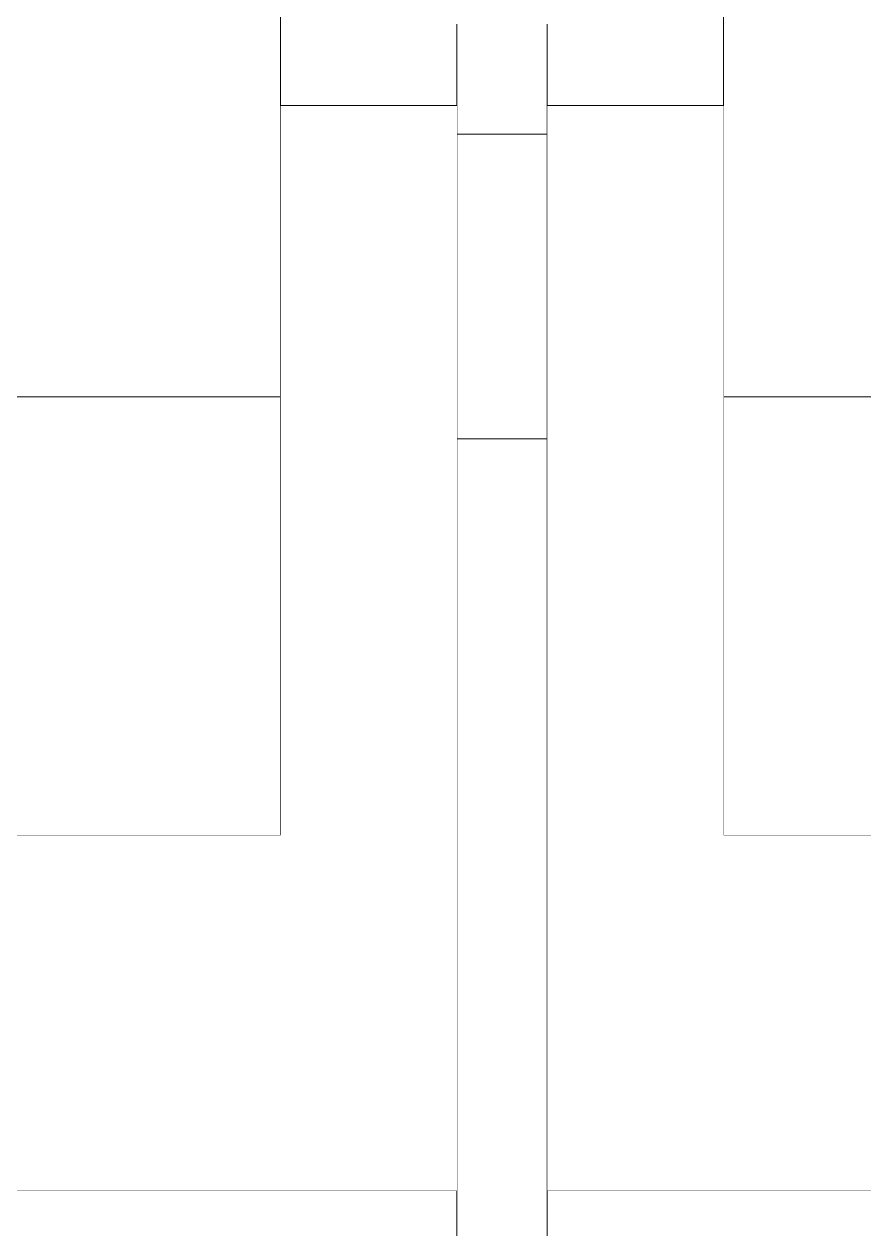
# Model space of a CAD drawing. Header units: millimetres. Extents: x -46169 to 237885, y -84465 to 18123.
# Drawn here: x 169174.2 to 169267.1, y -80739.3 to -80606.1 of the extents above; entities that cross this region are included whole.
import ezdxf

# ---------------------------------------------------------------- set-up
doc = ezdxf.new("R2010")
doc.units = ezdxf.units.MM
doc.header["$MEASUREMENT"] = 0
doc.linetypes.add('Wipeout_Contour', pattern=[1000, 0, -1000])
doc.layers.add('New_A-20-M_Floor_Slab', color=7, linetype='Continuous')
doc.layers.add('New_A-35-M_FFE_Fixed', color=7, linetype='Continuous')
for name, color, linetype, lineweight in [('New_A-20-M_Floor_Slab_Pen_No__87', 8, 'Continuous', 20), ('New_A-20-M_Floor_Slab_Pen_No__89', 8, 'Continuous', 20), ('New_A-35-M_FFE_Fixed_Pen_No__1', 7, 'Continuous', 13)]:
    doc.layers.add(name, color=color, linetype=linetype, lineweight=lineweight)

# ---------------------------------------------------------------- blocks, each defined once
blk = doc.blocks.new('Section Elem_131_3', base_point=(129666.67, -84332.61))
at = {"color": 254, "linetype": 'Wipeout_Contour', "lineweight": 0, "ltscale": 33598569.1956504}
blk.add_wipeout([(165097.11, -80735.11), (165025.43, -80735.11), (165025.43, -80783.86), (165090.14, -80783.86), (165090.14, -80952.86), (165025.43, -80952.86), (165025.43, -80953.11), (176113.28, -80953.11), (176113.28, -80784.11), (176177.99, -80784.11), (176177.99, -80735.11), (176107.11, -80735.11), (176107.11, -80952.36), (176072.11, -80952.36), (176072.11, -80942.36), (176097.11, -80942.36), (176097.11, -80735.11), (175832.11, -80735.11), (175832.11, -80952.36), (175797.11, -80952.36), (175797.11, -80942.36), (175822.11, -80942.36), (175822.11, -80735.11), (175282.11, -80735.11), (175282.11, -80942.36), (175307.61, -80942.36), (175307.61, -80952.36), (175246.61, -80952.36), (175246.61, -80942.36), (175272.11, -80942.36), (175272.11, -80735.11), (174732.11, -80735.11), (174732.11, -80942.36), (174757.11, -80942.36), (174757.11, -80952.36), (174696.61, -80952.36), (174696.61, -80942.36), (174722.11, -80942.36), (174722.11, -80735.11), (174182.11, -80735.11), (174182.11, -80942.36), (174207.11, -80942.36), (174207.11, -80952.36), (174146.61, -80952.36), (174146.61, -80942.36), (174172.11, -80942.36), (174172.11, -80735.11), (173632.11, -80735.11), (173632.11, -80942.36), (173657.11, -80942.36), (173657.11, -80952.36), (173596.61, -80952.36), (173596.61, -80942.36), (173622.11, -80942.36), (173622.11, -80735.11), (173082.11, -80735.11), (173082.11, -80942.36), (173107.11, -80942.36), (173107.11, -80952.36), (173046.61, -80952.36), (173046.61, -80942.36), (173072.11, -80942.36), (173072.11, -80735.11), (172532.11, -80735.11), (172532.11, -80942.36), (172557.11, -80942.36), (172557.11, -80952.36), (172497.11, -80952.36), (172497.11, -80942.36), (172522.11, -80942.36), (172522.11, -80735.11), (171982.11, -80735.11), (171982.11, -80942.36), (172007.61, -80942.36), (172007.61, -80952.36), (171946.61, -80952.36), (171946.61, -80942.36), (171972.11, -80942.36), (171972.11, -80735.11), (171432.11, -80735.11), (171432.11, -80942.36), (171457.11, -80942.36), (171457.11, -80952.36), (171397.11, -80952.36), (171397.11, -80942.36), (171422.11, -80942.36), (171422.11, -80735.11), (170882.11, -80735.11), (170882.11, -80942.36), (170907.61, -80942.36), (170907.61, -80952.36), (170846.61, -80952.36), (170846.61, -80942.36), (170872.11, -80942.36), (170872.11, -80735.11), (170332.11, -80735.11), (170332.11, -80942.36), (170357.11, -80942.36), (170357.11, -80952.36), (170297.11, -80952.36), (170297.11, -80942.36), (170322.11, -80942.36), (170322.11, -80735.11), (169782.11, -80735.11), (169782.11, -80942.36), (169807.61, -80942.36), (169807.61, -80952.36), (169746.61, -80952.36), (169746.61, -80942.36), (169772.11, -80942.36), (169772.11, -80735.11), (169232.11, -80735.11), (169232.11, -80942.36), (169257.11, -80942.36), (169257.11, -80952.36), (169196.61, -80952.36), (169196.61, -80942.36), (169222.11, -80942.36), (169222.11, -80735.11), (168682.11, -80735.11), (168682.11, -80942.36), (168707.11, -80942.36), (168707.11, -80952.36), (168647.11, -80952.36), (168647.11, -80942.36), (168672.11, -80942.36), (168672.11, -80735.11), (168132.11, -80735.11), (168132.11, -80942.36), (168157.61, -80942.36), (168157.61, -80952.36), (168096.61, -80952.36), (168096.61, -80942.36), (168122.11, -80942.36), (168122.11, -80735.11), (167582.11, -80735.11), (167582.11, -80942.36), (167607.11, -80942.36), (167607.11, -80952.36), (167547.11, -80952.36), (167547.11, -80942.36), (167572.11, -80942.36), (167572.11, -80735.11), (167032.11, -80735.11), (167032.11, -80942.36), (167057.61, -80942.36), (167057.61, -80952.36), (166996.61, -80952.36), (166996.61, -80942.36), (167022.11, -80942.36), (167022.11, -80735.11), (166482.11, -80735.11), (166482.11, -80942.36), (166507.11, -80942.36), (166507.11, -80952.36), (166447.11, -80952.36), (166447.11, -80942.36), (166472.11, -80942.36), (166472.11, -80735.11), (165932.11, -80735.11), (165932.11, -80942.36), (165957.61, -80942.36), (165957.61, -80952.36), (165896.61, -80952.36), (165896.61, -80942.36), (165922.11, -80942.36), (165922.11, -80735.11), (165382.11, -80735.11), (165382.11, -80942.36), (165407.11, -80942.36), (165407.11, -80952.36), (165372.11, -80952.36), (165372.11, -80735.11), (165107.11, -80735.11), (165107.11, -80942.36), (165132.11, -80942.36), (165132.11, -80952.36), (165097.11, -80952.36)], dxfattribs=at).dxf.layer = 'New_A-20-M_Floor_Slab'
at = {"layer": 'New_A-20-M_Floor_Slab_Pen_No__87', "linetype": 'Continuous'}
for p, q in [((169222.11, -80735.11), (168682.11, -80735.11)), ((169772.11, -80735.11), (169232.11, -80735.11))]:
    blk.add_line(p, q, dxfattribs=at)
blk = doc.blocks.new('Section Elem_134_3', base_point=(129666.67, -84332.61))
at = {"color": 254, "linetype": 'Wipeout_Contour', "lineweight": 0, "ltscale": 2998674.273746816}
blk.add_wipeout([(169208.61, -80601.62), (169202.61, -80601.62), (169202.61, -80615.11), (169222.11, -80615.11), (169222.11, -80599.29), (169219.11, -80599.29), (169219.11, -80601.65), (169209.42, -80601.65), (169209.42, -80549.01), (169219.11, -80549.01), (169219.11, -80551.38), (169222.11, -80551.38), (169222.11, -80520.4), (169202.61, -80520.4), (169202.61, -80549.04), (169208.61, -80549.04)], dxfattribs=at).dxf.layer = 'New_A-20-M_Floor_Slab'
at = {"color": 254, "linetype": 'Wipeout_Contour', "lineweight": 0, "ltscale": 2999077.090206644}
blk.add_wipeout([(169232.11, -80520.4), (169232.11, -80551.38), (169235.11, -80551.38), (169235.11, -80549.01), (169244.8, -80549.01), (169244.8, -80601.65), (169235.11, -80601.65), (169235.11, -80599.29), (169232.11, -80599.29), (169232.11, -80615.11), (169251.61, -80615.11), (169251.61, -80601.62), (169245.61, -80601.62), (169245.61, -80549.04), (169251.61, -80549.04), (169251.61, -80520.4)], dxfattribs=at).dxf.layer = 'New_A-20-M_Floor_Slab'
blk = doc.blocks.new('Section Elem_150_3', base_point=(129666.67, -84332.61))
at = {"color": 254, "linetype": 'Wipeout_Contour', "lineweight": 0, "ltscale": 749776.572136}
blk.add_wipeout([(169222.11, -80606.1), (169222.11, -80607.94), (169232.11, -80607.94), (169232.11, -80606.1)], dxfattribs=at).dxf.layer = 'New_A-35-M_FFE_Fixed'
at = {"color": 254, "linetype": 'Wipeout_Contour', "lineweight": 0, "ltscale": 749785.802855}
blk.add_wipeout([(169232.11, -80611.52), (169222.11, -80611.52), (169222.11, -80613.26), (169232.11, -80613.26)], dxfattribs=at).dxf.layer = 'New_A-35-M_FFE_Fixed'
at = {"color": 254, "linetype": 'Wipeout_Contour', "lineweight": 0, "ltscale": 749794.515974}
blk.add_wipeout([(169232.11, -80618.27), (169232.11, -80616.64), (169222.11, -80616.64), (169222.11, -80618.27)], dxfattribs=at).dxf.layer = 'New_A-35-M_FFE_Fixed'
at = {"color": 254, "linetype": 'Wipeout_Contour', "lineweight": 0, "ltscale": 749800.763061}
blk.add_wipeout([(169222.11, -80622.37), (169232.11, -80622.37), (169232.11, -80619.81), (169222.11, -80619.81)], dxfattribs=at).dxf.layer = 'New_A-35-M_FFE_Fixed'
at = {"color": 254, "linetype": 'Wipeout_Contour', "lineweight": 0, "ltscale": 749839.124185}
blk.add_wipeout([(169232.11, -80646.23), (169232.11, -80640.54), (169222.11, -80640.54), (169222.11, -80646.23)], dxfattribs=at).dxf.layer = 'New_A-35-M_FFE_Fixed'
at = {"color": 254, "linetype": 'Wipeout_Contour', "lineweight": 0, "ltscale": 750880.881817}
blk.add_wipeout([(169251.61, -80695.83), (169752.61, -80695.83), (169752.61, -80647.33), (169251.61, -80647.33)], dxfattribs=at).dxf.layer = 'New_A-35-M_FFE_Fixed'
at = {"color": 254, "linetype": 'Wipeout_Contour', "lineweight": 0, "ltscale": 750054.350807}
blk.add_wipeout([(169222.11, -80884.65), (169232.11, -80884.65), (169232.11, -80651.97), (169222.11, -80651.97)], dxfattribs=at).dxf.layer = 'New_A-35-M_FFE_Fixed'
at = {"layer": 'New_A-35-M_FFE_Fixed_Pen_No__1', "linetype": 'Continuous'}
blk.add_line((169752.61, -80695.83), (169251.61, -80695.83), dxfattribs=at)
at = {"color": 254, "linetype": 'Wipeout_Contour', "lineweight": 0, "ltscale": 749864.769099}
blk.add_wipeout([(169251.61, -80503.33), (169251.61, -80647.33), (169281.61, -80647.33), (169281.61, -80503.33)], dxfattribs=at).dxf.layer = 'New_A-35-M_FFE_Fixed'
at = {"color": 254, "linetype": 'Wipeout_Contour', "lineweight": 0, "ltscale": 749782.783411}
blk.add_wipeout([(169222.11, -80611.52), (169232.11, -80611.52), (169232.11, -80609.75), (169222.11, -80609.75)], dxfattribs=at).dxf.layer = 'New_A-35-M_FFE_Fixed'
at = {"color": 254, "linetype": 'Wipeout_Contour', "lineweight": 0, "ltscale": 749791.669172}
blk.add_wipeout([(169232.11, -80616.64), (169232.11, -80614.96), (169222.11, -80614.96), (169222.11, -80616.64)], dxfattribs=at).dxf.layer = 'New_A-35-M_FFE_Fixed'
at = {"color": 254, "linetype": 'Wipeout_Contour', "lineweight": 0, "ltscale": 749797.242466}
blk.add_wipeout([(169222.11, -80619.81), (169232.11, -80619.81), (169232.11, -80618.27), (169222.11, -80618.27)], dxfattribs=at).dxf.layer = 'New_A-35-M_FFE_Fixed'
at = {"color": 254, "linetype": 'Wipeout_Contour', "lineweight": 0, "ltscale": 749829.569107}
blk.add_wipeout([(169232.11, -80640.54), (169232.11, -80635.12), (169222.11, -80635.12), (169222.11, -80640.54)], dxfattribs=at).dxf.layer = 'New_A-35-M_FFE_Fixed'
at = {"color": 254, "linetype": 'Wipeout_Contour', "lineweight": 0, "ltscale": 749848.960633}
blk.add_wipeout([(169232.11, -80651.97), (169232.11, -80646.23), (169222.11, -80646.23), (169222.11, -80651.97)], dxfattribs=at).dxf.layer = 'New_A-35-M_FFE_Fixed'
at = {"layer": 'New_A-35-M_FFE_Fixed_Pen_No__1', "linetype": 'Continuous'}
for p, q in [((169251.61, -80647.33), (169251.61, -80503.33)), ((169281.61, -80647.33), (169251.61, -80647.33)), ((169251.61, -80695.83), (169251.61, -80647.33))]:
    blk.add_line(p, q, dxfattribs=at)
at = {"color": 254, "linetype": 'Wipeout_Contour', "lineweight": 0, "ltscale": 749779.706492}
blk.add_wipeout([(169222.11, -80609.75), (169232.11, -80609.75), (169232.11, -80607.94), (169222.11, -80607.94)], dxfattribs=at).dxf.layer = 'New_A-35-M_FFE_Fixed'
at = {"color": 254, "linetype": 'Wipeout_Contour', "lineweight": 0, "ltscale": 749788.764787}
blk.add_wipeout([(169222.11, -80614.96), (169232.11, -80614.96), (169232.11, -80613.26), (169222.11, -80613.26)], dxfattribs=at).dxf.layer = 'New_A-35-M_FFE_Fixed'
at = {"color": 254, "linetype": 'Wipeout_Contour', "lineweight": 0, "ltscale": 749820.646434}
blk.add_wipeout([(169222.11, -80635.12), (169232.11, -80635.12), (169232.11, -80630.17), (169222.11, -80630.17)], dxfattribs=at).dxf.layer = 'New_A-35-M_FFE_Fixed'
at = {"color": 254, "linetype": 'Wipeout_Contour', "lineweight": 0, "ltscale": 749812.683916}
blk.add_wipeout([(169222.11, -80625.86), (169222.11, -80630.17), (169232.11, -80630.17), (169232.11, -80625.86)], dxfattribs=at).dxf.layer = 'New_A-35-M_FFE_Fixed'
at = {"color": 254, "linetype": 'Wipeout_Contour', "lineweight": 0, "ltscale": 749805.97399}
blk.add_wipeout([(169222.11, -80625.86), (169232.11, -80625.86), (169232.11, -80622.37), (169222.11, -80622.37)], dxfattribs=at).dxf.layer = 'New_A-35-M_FFE_Fixed'
blk = doc.blocks.new('Section Elem_155_3', base_point=(129666.67, -84332.61))
at = {"layer": 'New_A-35-M_FFE_Fixed_Pen_No__1', "linetype": 'Continuous'}
for p, q in [((169222.11, -80607.94), (169222.11, -80606.1)), ((169232.11, -80607.94), (169232.11, -80606.1)), ((169222.11, -80609.75), (169222.11, -80607.94)), ((169232.11, -80609.75), (169232.11, -80607.94)), ((169222.11, -80611.52), (169222.11, -80609.75)), ((169232.11, -80611.52), (169232.11, -80609.75)), ((169222.11, -80613.26), (169222.11, -80611.52)), ((169232.11, -80613.26), (169232.11, -80611.52)), ((169222.11, -80614.96), (169222.11, -80613.26)), ((169232.11, -80614.96), (169232.11, -80613.26)), ((169222.11, -80616.64), (169222.11, -80614.96)), ((169232.11, -80616.64), (169232.11, -80614.96)), ((169222.11, -80618.27), (169222.11, -80616.64)), ((169232.11, -80618.27), (169232.11, -80616.64)), ((169232.11, -80618.27), (169222.11, -80618.27)), ((169222.11, -80619.81), (169222.11, -80618.27)), ((169232.11, -80619.81), (169232.11, -80618.27)), ((169222.11, -80622.37), (169222.11, -80619.81)), ((169232.11, -80622.37), (169232.11, -80619.81)), ((169222.11, -80625.86), (169222.11, -80622.37)), ((169232.11, -80625.86), (169232.11, -80622.37)), ((169222.11, -80630.17), (169222.11, -80625.86)), ((169232.11, -80630.17), (169232.11, -80625.86)), ((169222.11, -80635.12), (169222.11, -80630.17)), ((169232.11, -80635.12), (169232.11, -80630.17)), ((169222.11, -80640.54), (169222.11, -80635.12)), ((169232.11, -80640.54), (169232.11, -80635.12)), ((169222.11, -80646.23), (169222.11, -80640.54)), ((169232.11, -80646.23), (169232.11, -80640.54)), ((169222.11, -80651.97), (169222.11, -80646.23)), ((169232.11, -80651.97), (169232.11, -80646.23)), ((169232.11, -80651.97), (169222.11, -80651.97)), ((169222.11, -80884.65), (169222.11, -80651.97)), ((169232.11, -80884.65), (169232.11, -80651.97))]:
    blk.add_line(p, q, dxfattribs=at)
at = {"color": 254, "linetype": 'Wipeout_Contour', "lineweight": 0, "ltscale": 749579.459267}
blk.add_wipeout([(169202.61, -80503.33), (169172.61, -80503.33), (169172.61, -80647.33), (169202.61, -80647.33)], dxfattribs=at).dxf.layer = 'New_A-35-M_FFE_Fixed'
at = {"color": 254, "linetype": 'Wipeout_Contour', "lineweight": 0, "ltscale": 1123321.137980892}
blk.add_wipeout([(168701.61, -80647.33), (168701.61, -80695.83), (169202.61, -80695.83), (169202.61, -80647.33), (169172.61, -80647.33), (168731.61, -80647.33)], dxfattribs=at).dxf.layer = 'New_A-35-M_FFE_Fixed'
at = {"layer": 'New_A-35-M_FFE_Fixed_Pen_No__1', "linetype": 'Continuous'}
for p, q in [((169202.61, -80647.33), (169202.61, -80503.33)), ((169172.61, -80647.33), (169202.61, -80647.33)), ((169202.61, -80695.83), (169202.61, -80647.33)), ((169202.61, -80695.83), (168701.61, -80695.83))]:
    blk.add_line(p, q, dxfattribs=at)
blk = doc.blocks.new('Section Elem_177_3', base_point=(129666.67, -84332.61))
at = {"color": 254, "linetype": 'Wipeout_Contour', "lineweight": 0, "ltscale": 1497768.05198273}
blk.add_wipeout([(168682.11, -80735.11), (169222.11, -80735.11), (169222.11, -80615.11), (169202.61, -80615.11), (169202.61, -80695.83), (168701.61, -80695.83), (168701.61, -80615.11), (168682.11, -80615.11)], dxfattribs=at).dxf.layer = 'New_A-20-M_Floor_Slab'
at = {"color": 254, "linetype": 'Wipeout_Contour', "lineweight": 0, "ltscale": 1501739.898443977}
blk.add_wipeout([(169251.61, -80615.11), (169232.11, -80615.11), (169232.11, -80735.11), (169772.11, -80735.11), (169772.11, -80615.11), (169752.61, -80615.11), (169752.61, -80695.83), (169251.61, -80695.83)], dxfattribs=at).dxf.layer = 'New_A-20-M_Floor_Slab'
at = {"layer": 'New_A-20-M_Floor_Slab_Pen_No__89', "linetype": 'Continuous'}
for p, q in [((169202.61, -80615.11), (169222.11, -80615.11)), ((169232.11, -80615.11), (169251.61, -80615.11))]:
    blk.add_line(p, q, dxfattribs=at)

msp = doc.modelspace()

# ---------------------------------------------------------------- block references
at = {"layer": 'New_A-20-M_Floor_Slab'}
for name in ['Section Elem_134_3', 'Section Elem_131_3']:
    msp.add_blockref(name, (129666.67, -84332.61), dxfattribs=at)

# ---------------------------------------------------------------- next in the draw order: block references
at = {"layer": 'New_A-35-M_FFE_Fixed'}
msp.add_blockref('Section Elem_150_3', (129666.67, -84332.61), dxfattribs=at)

# ---------------------------------------------------------------- next in the draw order: block references
msp.add_blockref('Section Elem_155_3', (129666.67, -84332.61), dxfattribs=at)

# ---------------------------------------------------------------- next in the draw order: block references
at = {"layer": 'New_A-20-M_Floor_Slab'}
msp.add_blockref('Section Elem_177_3', (129666.67, -84332.61), dxfattribs=at)

doc.saveas('drawing.dxf')
